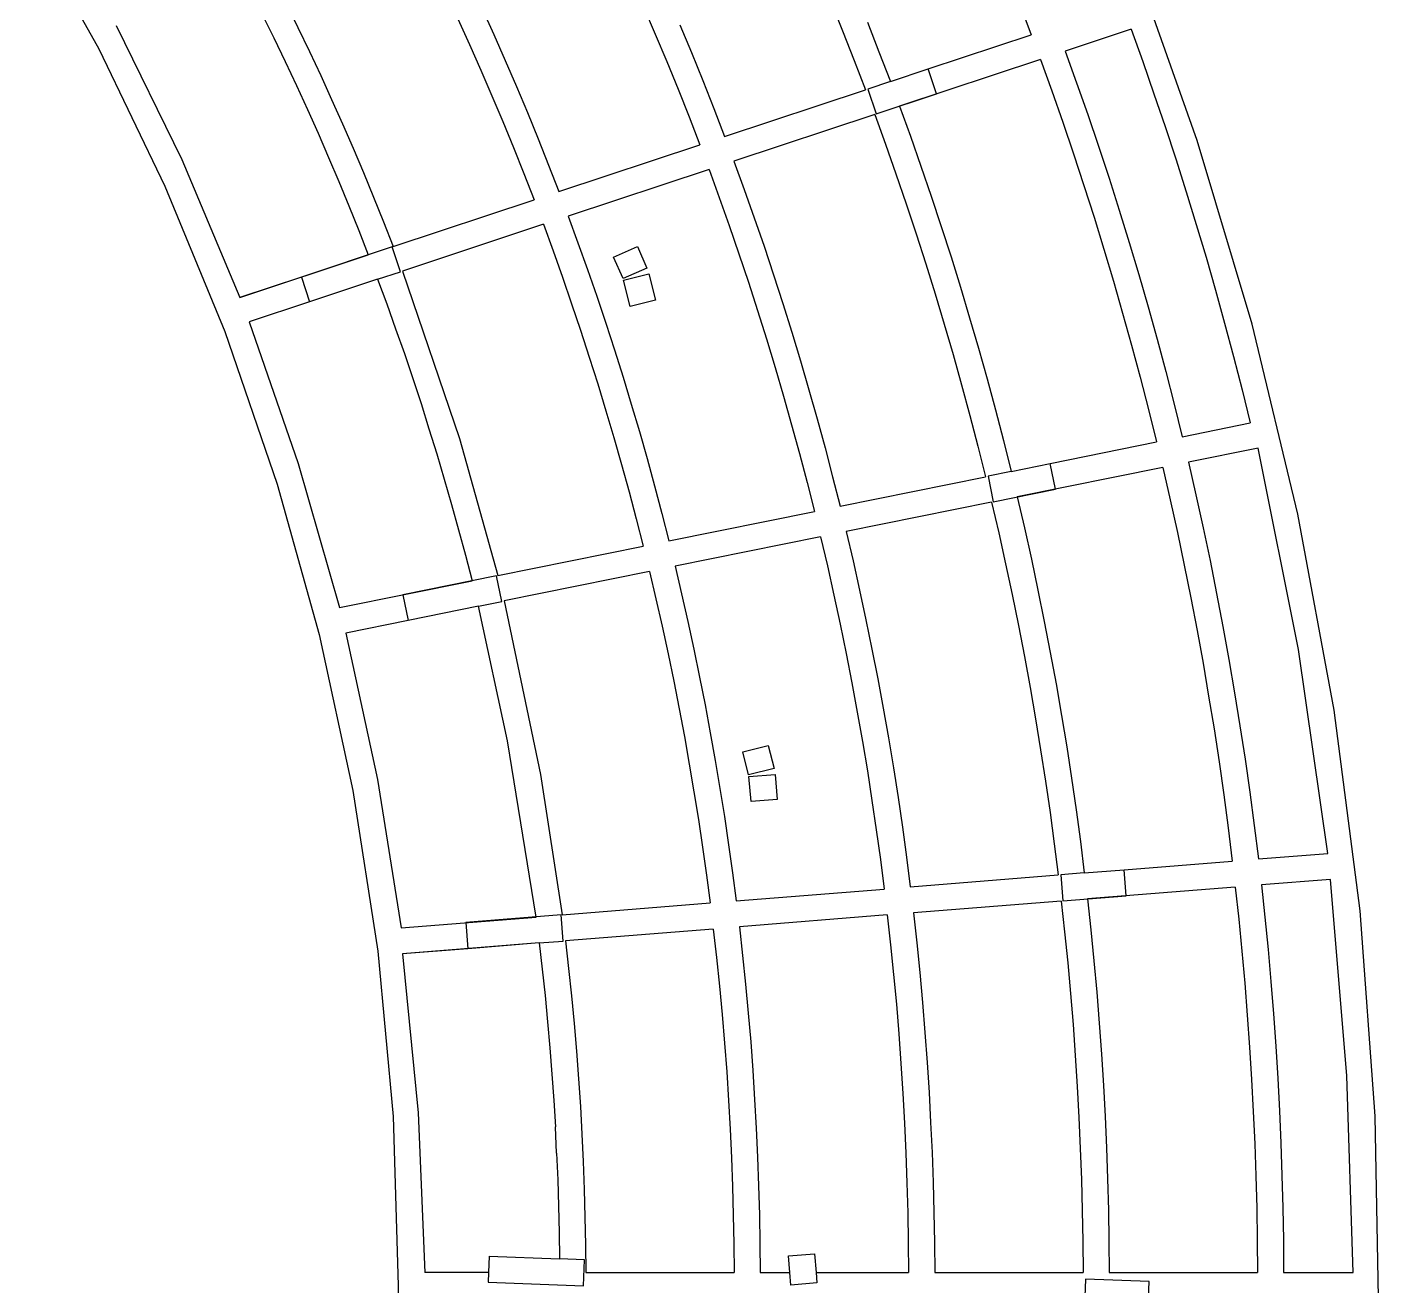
# Model space of a CAD drawing. Extents: x -27280 to 27280, y -16671 to 16671.
# Drawn here: x 6926 to 8786, y 12234 to 13966 of the extents above; entities that cross this region are included whole.
import ezdxf

# ---------------------------------------------------------------- set-up
doc = ezdxf.new("R2010")
doc.units = 0
doc.header["$MEASUREMENT"] = 0
doc.layers.get('0').update_dxf_attribs({"linetype": 'CONTINUOUS'})

msp = doc.modelspace()

# ---------------------------------------------------------------- linework, layer by layer
for p, q in [((6926.4, 14114), (7025, 13936.1)), ((8536.2, 13809.6), (8449.8, 14052.7)), ((7282.8, 13998.2), (7298.9, 13965.4)), ((7552.3, 13991), (7568.4, 13955.5)), ((7774.5, 13993.9), (7790.6, 13956.2)), ((8032, 14000.9), (8048.3, 13960.6)), ((8291.4, 13998.1), (8307.8, 13955.2)), ((7048.8, 13968.2), (7139.1, 13783.6)), ((7249.9, 13983.4), (7265.9, 13951)), ((7519, 13977.2), (7535, 13942.1)), ((7824.4, 13968.9), (7840.3, 13930.7)), ((8082.3, 13972.6), (8098.3, 13931.8)), ((7265.9, 13951), (7281.6, 13918.3)), ((7298.9, 13965.4), (7314.8, 13932.4)), ((7568.4, 13955.5), (7584.2, 13919.9)), ((7790.6, 13956.2), (7806.5, 13918.3)), ((8048.3, 13960.6), (8064.3, 13920.1)), ((8166.2, 13908.2), (8307.8, 13955.2)), ((8445.1, 13962.8), (8354.5, 13932.7)), ((8445.1, 13962.8), (8461.1, 13918.4)), ((7025, 13936.1), (7116.1, 13747)), ((7314.8, 13932.4), (7330.3, 13899.3)), ((7535, 13942.1), (7550.6, 13906.8)), ((7840.3, 13930.7), (7855.9, 13892.3)), ((8098.3, 13931.8), (8114, 13890.9)), ((8354.5, 13932.7), (8370.2, 13889.2)), ((7281.6, 13918.3), (7296.9, 13885.6)), ((7584.2, 13919.9), (7599.6, 13884.1)), ((7806.5, 13918.3), (7822, 13880.3)), ((8064.3, 13920.1), (8079.8, 13879.5)), ((8320.3, 13921.4), (8126.6, 13857.1)), ((8320.3, 13921.4), (8335.9, 13878.2)), ((8461.1, 13918.4), (8476.6, 13873.9)), ((7330.3, 13899.3), (7345.4, 13866.1)), ((7550.6, 13906.8), (7565.9, 13871.3)), ((7855.9, 13892.3), (7871.2, 13853.8)), ((8114, 13890.9), (8166.2, 13908.2)), ((8177.5, 13874), (8166.2, 13908.2)), ((8166.2, 13908.2), (8166.2, 13908.2)), ((7296.9, 13885.6), (7312, 13852.7)), ((7599.6, 13884.1), (7614.7, 13848.2)), ((7822, 13880.3), (7837.1, 13842.2)), ((7886, 13815.2), (8079.8, 13879.5)), ((8114, 13890.9), (8083.2, 13880.6)), ((8083.2, 13880.6), (8094.5, 13846.5)), ((8094.5, 13846.5), (8177.5, 13874)), ((8335.9, 13878.2), (8351.1, 13835)), ((8370.2, 13889.2), (8385.5, 13845.6)), ((8476.6, 13873.9), (8491.8, 13829.2)), ((7345.4, 13866.1), (7360.3, 13832.7)), ((7565.9, 13871.3), (7580.9, 13835.8)), ((8126.6, 13857.1), (8141.5, 13815.9)), ((7312, 13852.7), (7326.7, 13819.7)), ((7614.7, 13848.2), (7629.5, 13812.1)), ((7837.1, 13842.2), (7851.8, 13803.9)), ((7871.2, 13853.8), (7886, 13815.2)), ((8092.4, 13845.8), (7898.7, 13781.5)), ((8092.4, 13845.8), (8107.2, 13804.9)), ((8385.5, 13845.6), (8400.3, 13801.9)), ((7326.7, 13819.7), (7341.2, 13786.5)), ((7360.3, 13832.7), (7374.9, 13799.2)), ((7580.9, 13835.8), (7595.5, 13800)), ((8351.1, 13835), (8365.8, 13791.5)), ((8491.8, 13829.2), (8506.5, 13784.4)), ((7595.5, 13800), (7609.8, 13764.2)), ((7629.5, 13812.1), (7643.9, 13775.9)), ((7658, 13739.5), (7851.8, 13803.9)), ((8107.2, 13804.9), (8121.7, 13763.9)), ((8141.5, 13815.9), (8156.1, 13774.6)), ((8400.3, 13801.9), (8414.8, 13758)), ((8611.5, 13557), (8536.2, 13809.6)), ((7139.1, 13783.6), (7219, 13593.9)), ((7341.2, 13786.5), (7355.3, 13753.2)), ((7374.9, 13799.2), (7389.1, 13765.6)), ((7898.7, 13781.5), (7912.9, 13742.6)), ((8365.8, 13791.5), (8380.2, 13748)), ((8506.5, 13784.4), (8520.8, 13739.4)), ((7389.1, 13765.6), (7403.1, 13731.8)), ((7609.8, 13764.2), (7623.8, 13728.2)), ((7643.9, 13775.9), (7658, 13739.5)), ((7864.5, 13770.1), (7670.7, 13705.8)), ((7864.5, 13770.1), (7878.6, 13731.6)), ((8121.7, 13763.9), (8135.7, 13722.8)), ((8156.1, 13774.6), (8170.3, 13733.1)), ((7116.1, 13747), (7198.4, 13547.2)), ((7355.3, 13753.2), (7369.1, 13719.8)), ((8380.2, 13748), (8394.1, 13704.3)), ((8414.8, 13758), (8428.9, 13713.9)), ((7403.1, 13731.8), (7416.7, 13697.9)), ((7430, 13663.9), (7623.8, 13728.2)), ((7878.6, 13731.6), (7892.3, 13692.9)), ((7912.9, 13742.6), (7926.7, 13703.5)), ((8170.3, 13733.1), (8184, 13691.5)), ((8520.8, 13739.4), (8534.7, 13694.3)), ((7369.1, 13719.8), (7382.6, 13686.2)), ((8135.7, 13722.8), (8149.4, 13681.6)), ((8428.9, 13713.9), (8442.5, 13669.7)), ((7416.7, 13697.9), (7430, 13663.9)), ((7636.6, 13694.5), (7442.8, 13630.2)), ((7636.6, 13694.5), (7649.9, 13658.2)), ((7670.7, 13705.8), (7684.2, 13669.2)), ((7892.3, 13692.9), (7905.6, 13654.1)), ((7926.7, 13703.5), (7940.2, 13664.4)), ((8184, 13691.5), (8197.4, 13649.8)), ((8394.1, 13704.3), (8407.7, 13660.5)), ((8534.7, 13694.3), (8548.2, 13649.1)), ((7382.6, 13686.2), (7395.8, 13652.5)), ((7684.2, 13669.2), (7697.3, 13632.5)), ((8149.4, 13681.6), (8162.7, 13640.2)), ((8442.5, 13669.7), (8455.7, 13625.5)), ((7219, 13593.9), (7395.8, 13652.5)), ((7428.5, 13663.4), (7303.7, 13622)), ((7439.9, 13629.2), (7428.5, 13663.4)), ((7649.9, 13658.2), (7662.9, 13621.8)), ((7733.1, 13649.4), (7766.1, 13663.9)), ((7766.1, 13663.9), (7779.1, 13634.3)), ((7905.6, 13654.1), (7918.6, 13615.1)), ((7940.2, 13664.4), (7953.3, 13625.1)), ((8407.7, 13660.5), (8420.8, 13616.5)), ((7697.3, 13632.5), (7710, 13595.6)), ((7746.2, 13619.8), (7733.1, 13649.4)), ((7779.1, 13634.3), (7746.2, 13619.8)), ((8162.7, 13640.2), (8175.6, 13598.7)), ((8197.4, 13649.8), (8210.4, 13608)), ((8548.2, 13649.1), (8561.2, 13603.7)), ((7303.7, 13622), (7219, 13593.9)), ((7303.7, 13622), (7315, 13587.8)), ((7408.6, 13618.9), (7315, 13587.8)), ((7408.6, 13618.9), (7439.9, 13629.2)), ((7408.6, 13618.9), (7421.2, 13584.9)), ((7442.8, 13630.2), (7521.2, 13399.7)), ((7662.9, 13621.8), (7675.5, 13585.3)), ((7747, 13617.5), (7781.9, 13626.3)), ((7756.1, 13581.3), (7747, 13617.5)), ((7781.9, 13626.3), (7791, 13590.2)), ((7918.6, 13615.1), (7931.3, 13576.1)), ((7953.3, 13625.1), (7966, 13585.7)), ((8420.8, 13616.5), (8433.5, 13572.5)), ((8455.7, 13625.5), (8468.5, 13581)), ((7710, 13595.6), (7722.5, 13558.6)), ((8175.6, 13598.7), (8188.1, 13557.1)), ((8210.4, 13608), (8223, 13566)), ((8561.2, 13603.7), (8573.8, 13558.3)), ((7315, 13587.8), (7231.9, 13560.2)), ((7315, 13587.8), (7315, 13587.8)), ((7421.2, 13584.9), (7433.4, 13550.8)), ((7675.5, 13585.3), (7687.8, 13548.7)), ((7791, 13590.2), (7756.1, 13581.3)), ((7966, 13585.7), (7978.4, 13546.2)), ((8468.5, 13581), (8480.9, 13536.5)), ((7231.9, 13560.2), (7299.3, 13365.6)), ((7722.5, 13558.6), (7734.5, 13521.6)), ((7931.3, 13576.1), (7943.5, 13536.9)), ((8223, 13566), (8235.2, 13523.9)), ((8433.5, 13572.5), (8445.8, 13528.3)), ((8573.8, 13558.3), (8586, 13512.7)), ((7198.4, 13547.2), (7270.6, 13336.9)), ((7433.4, 13550.8), (7445.4, 13516.6)), ((7687.8, 13548.7), (7699.8, 13511.9)), ((7978.4, 13546.2), (7990.3, 13506.5)), ((8188.1, 13557.1), (8200.2, 13515.3)), ((8674.6, 13295.7), (8611.5, 13557)), ((7734.5, 13521.6), (7746.3, 13484.4)), ((7943.5, 13536.9), (7955.4, 13497.6)), ((8235.2, 13523.9), (8247.1, 13481.7)), ((8445.8, 13528.3), (8457.7, 13484)), ((8480.9, 13536.5), (8492.9, 13491.8)), ((7445.4, 13516.6), (7457, 13482.2)), ((7699.8, 13511.9), (7711.4, 13475.1)), ((7990.3, 13506.5), (8002, 13466.8)), ((8200.2, 13515.3), (8212, 13473.5)), ((8586, 13512.7), (8597.8, 13467)), ((7746.3, 13484.4), (7757.6, 13447)), ((7955.4, 13497.6), (7967, 13458.2)), ((8457.7, 13484), (8469.2, 13439.6)), ((8492.9, 13491.8), (8504.4, 13447.1)), ((7457, 13482.2), (7468.3, 13447.8)), ((7711.4, 13475.1), (7722.7, 13438.1)), ((8002, 13466.8), (8013.2, 13426.9)), ((8212, 13473.5), (8223.3, 13431.5)), ((8247.1, 13481.7), (8258.5, 13439.4)), ((8597.8, 13467), (8609.1, 13421.2)), ((7468.3, 13447.8), (7479.3, 13413.3)), ((7757.6, 13447), (7768.7, 13409.6)), ((7967, 13458.2), (7978.1, 13418.7)), ((8504.4, 13447.1), (8515.5, 13402.2)), ((7722.7, 13438.1), (7733.7, 13401.1)), ((8223.3, 13431.5), (8234.3, 13389.5)), ((8258.5, 13439.4), (8269.5, 13397)), ((8469.2, 13439.6), (8480.2, 13395.1)), ((7479.3, 13413.3), (7490, 13378.6)), ((7768.7, 13409.6), (7779.3, 13372.1)), ((7978.1, 13418.7), (7988.9, 13379.1)), ((8013.2, 13426.9), (8024.1, 13387)), ((8515.5, 13402.2), (8609.1, 13421.2)), ((7521.2, 13399.7), (7573.8, 13211.3)), ((7733.7, 13401.1), (7744.3, 13363.9)), ((8269.5, 13397), (8280.1, 13354.5)), ((8334, 13365.4), (8480.2, 13395.1)), ((7490, 13378.6), (7500.3, 13343.9)), ((7779.3, 13372.1), (7789.7, 13334.5)), ((7988.9, 13379.1), (7999.3, 13339.4)), ((8024.1, 13387), (8034.6, 13346.9)), ((8234.3, 13389.5), (8244.8, 13347.3)), ((8620.1, 13386.7), (8523.9, 13367.2)), ((8675.6, 13109.5), (8620.1, 13386.7)), ((7299.3, 13365.6), (7356, 13167.1)), ((7744.3, 13363.9), (7754.5, 13326.6)), ((8280.1, 13354.5), (8248.3, 13348)), ((8280.1, 13354.5), (8334, 13365.4)), ((8488.6, 13360), (8288.6, 13319.5)), ((8341.2, 13330.1), (8334, 13365.4)), ((8334, 13365.4), (8334, 13365.4)), ((8488.6, 13360), (8498.9, 13315.3)), ((8523.9, 13367.2), (8534.2, 13322.2)), ((7270.6, 13336.9), (7328.2, 13130)), ((7500.3, 13343.9), (7510.3, 13309.1)), ((7789.7, 13334.5), (7799.6, 13296.8)), ((7999.3, 13339.4), (8009.4, 13299.6)), ((8034.6, 13346.9), (8044.7, 13306.7)), ((8044.7, 13306.7), (8244.8, 13347.3)), ((8248.3, 13348), (8255.4, 13312.8)), ((7754.5, 13326.6), (7764.4, 13289.3)), ((8255.4, 13312.8), (8341.2, 13330.1)), ((8288.6, 13319.5), (8298.4, 13276.8)), ((8534.2, 13322.2), (8544.2, 13277)), ((7510.3, 13309.1), (7520.1, 13274.2)), ((7809.3, 13259), (8009.4, 13299.6)), ((8253.3, 13312.3), (8053.2, 13271.7)), ((8253.3, 13312.3), (8263.1, 13270)), ((8498.9, 13315.3), (8508.8, 13270.6)), ((7764.4, 13289.3), (7773.9, 13251.8)), ((7799.6, 13296.8), (7809.3, 13259)), ((8724.5, 13026.3), (8674.6, 13295.7)), ((7520.1, 13274.2), (7529.4, 13239.2)), ((8017.9, 13264.6), (7817.8, 13224)), ((8017.9, 13264.6), (8027.3, 13224.6)), ((8053.2, 13271.7), (8062.6, 13231.4)), ((8263.1, 13270), (8272.5, 13227.6)), ((8298.4, 13276.8), (8307.9, 13234)), ((8508.8, 13270.6), (8518.2, 13225.7)), ((8544.2, 13277), (8553.7, 13231.8)), ((7573.8, 13211.3), (7773.9, 13251.8)), ((7529.4, 13239.2), (7538.5, 13204.1)), ((7817.8, 13224), (7826.8, 13186)), ((8027.3, 13224.6), (8036.2, 13184.5)), ((8062.6, 13231.4), (8071.7, 13191)), ((8272.5, 13227.6), (8281.5, 13185.1)), ((8307.9, 13234), (8317, 13191.2)), ((8518.2, 13225.7), (8527.2, 13180.8)), ((8553.7, 13231.8), (8562.8, 13186.5)), ((7572.3, 13210.9), (7443.4, 13184.8)), ((7579.5, 13175.7), (7572.3, 13210.9)), ((7782.5, 13216.9), (7582.5, 13176.3)), ((7782.5, 13216.9), (7791.4, 13179.2)), ((7356, 13167.1), (7538.5, 13204.1)), ((7826.8, 13186), (7835.4, 13148)), ((8071.7, 13191), (8080.4, 13150.5)), ((8317, 13191.2), (8325.7, 13148.2)), ((8562.8, 13186.5), (8571.5, 13141.1)), ((7443.4, 13184.8), (7450.6, 13149.5)), ((7547.2, 13169.1), (7450.6, 13149.5)), ((7547.2, 13169.1), (7579.5, 13175.7)), ((7587.5, 12984), (7547.2, 13169.1)), ((7582.5, 13176.3), (7632.8, 12937.4)), ((7791.4, 13179.2), (7800, 13141.5)), ((8036.2, 13184.5), (8044.9, 13144.4)), ((8281.5, 13185.1), (8290.2, 13142.5)), ((8527.2, 13180.8), (8535.9, 13135.7)), ((7450.6, 13149.5), (7364.7, 13132.1)), ((8080.4, 13150.5), (8088.7, 13109.9)), ((7328.2, 13130), (7374.6, 12915.5)), ((7364.7, 13132.1), (7408.4, 12930.6)), ((7800, 13141.5), (7808.2, 13103.7)), ((7835.4, 13148), (7843.7, 13109.8)), ((8044.9, 13144.4), (8053.1, 13104.2)), ((8290.2, 13142.5), (8298.4, 13099.8)), ((8325.7, 13148.2), (8334, 13105.2)), ((8535.9, 13135.7), (8544.1, 13090.6)), ((8571.5, 13141.1), (8579.7, 13095.7)), ((7808.2, 13103.7), (7816, 13065.9)), ((7843.7, 13109.8), (7851.6, 13071.6)), ((8053.1, 13104.2), (8061, 13063.9)), ((8088.7, 13109.9), (8096.6, 13069.3)), ((8298.4, 13099.8), (8306.3, 13057.1)), ((8334, 13105.2), (8341.9, 13062.1)), ((8579.7, 13095.7), (8587.5, 13050.1)), ((8715.6, 12829.1), (8675.6, 13109.5)), ((8544.1, 13090.6), (8551.8, 13045.4)), ((7816, 13065.9), (7823.5, 13028)), ((7851.6, 13071.6), (7859.1, 13033.4)), ((8061, 13063.9), (8068.4, 13023.5)), ((8096.6, 13069.3), (8104.1, 13028.6)), ((8306.3, 13057.1), (8313.7, 13014.3)), ((8341.9, 13062.1), (8349.4, 13018.9)), ((8551.8, 13045.4), (8559.2, 13000.2)), ((8587.5, 13050.1), (8594.9, 13004.5)), ((7823.5, 13028), (7830.6, 12990)), ((7859.1, 13033.4), (7866.3, 12995)), ((8068.4, 13023.5), (8075.6, 12983.1)), ((8104.1, 13028.6), (8111.3, 12987.8)), ((8349.4, 13018.9), (8356.5, 12975.7)), ((8760.2, 12749.8), (8724.5, 13026.3)), ((8313.7, 13014.3), (8320.7, 12971.4)), ((8559.2, 13000.2), (8566.1, 12954.9)), ((8594.9, 13004.5), (8601.9, 12958.8)), ((7626.5, 12741.5), (7587.5, 12984)), ((7830.6, 12990), (7837.4, 12951.9)), ((7866.3, 12995), (7873.1, 12956.6)), ((8075.6, 12983.1), (8082.3, 12942.6)), ((8111.3, 12987.8), (8118.1, 12946.9)), ((7911, 12968.8), (7945.9, 12977.6)), ((7919, 12937), (7911, 12968.8)), ((7945.9, 12977.6), (7953.9, 12945.8)), ((8320.7, 12971.4), (8327.4, 12928.4)), ((8356.5, 12975.7), (8363.2, 12932.4)), ((7837.4, 12951.9), (7843.8, 12913.8)), ((7873.1, 12956.6), (7879.6, 12918.1)), ((7953.9, 12945.8), (7919, 12937)), ((8118.1, 12946.9), (8124.5, 12906)), ((8566.1, 12954.9), (8572.6, 12909.5)), ((8601.9, 12958.8), (8608.4, 12913.1)), ((7408.4, 12930.6), (7440.9, 12726.6)), ((7632.8, 12937.4), (7662.4, 12744.4)), ((7919.4, 12934.6), (7955.3, 12937.6)), ((7922.3, 12900.2), (7919.4, 12934.6)), ((7955.3, 12937.6), (7958.2, 12903.1)), ((8082.3, 12942.6), (8088.7, 12902)), ((8327.4, 12928.4), (8333.6, 12885.4)), ((8363.2, 12932.4), (8369.5, 12889.1)), ((7374.6, 12915.5), (7408.7, 12694.3)), ((7843.8, 12913.8), (7849.9, 12875.6)), ((7879.6, 12918.1), (7885.7, 12879.6)), ((8572.6, 12909.5), (8578.7, 12864)), ((8608.4, 12913.1), (8614.6, 12867.3)), ((7958.2, 12903.1), (7922.3, 12900.2)), ((8088.7, 12902), (8094.6, 12861.4)), ((8124.5, 12906), (8130.5, 12865)), ((8369.5, 12889.1), (8375.3, 12845.6)), ((7849.9, 12875.6), (7855.6, 12837.4)), ((7885.7, 12879.6), (7891.5, 12841)), ((8333.6, 12885.4), (8339.5, 12842.4)), ((8094.6, 12861.4), (8100.2, 12820.8)), ((8130.5, 12865), (8136.1, 12824)), ((8578.7, 12864), (8584.3, 12818.5)), ((8614.6, 12867.3), (8620.2, 12821.4)), ((7855.6, 12837.4), (7861, 12799.1)), ((7891.5, 12841), (7896.9, 12802.4)), ((8339.5, 12842.4), (8344.9, 12799.3)), ((8375.3, 12845.6), (8380.8, 12802.2)), ((8100.2, 12820.8), (8105.5, 12780)), ((8136.1, 12824), (8141.4, 12782.9)), ((8435.6, 12806.6), (8584.3, 12818.5)), ((8620.2, 12821.4), (8715.6, 12829.1)), ((7861, 12799.1), (7866, 12760.8)), ((7896.9, 12802.4), (7901.9, 12763.7)), ((8141.4, 12782.9), (8344.9, 12799.3)), ((8380.8, 12802.2), (8348.4, 12799.6)), ((8348.4, 12799.6), (8351.3, 12763.7)), ((8380.8, 12802.2), (8435.6, 12806.6)), ((8438.5, 12770.7), (8435.6, 12806.6)), ((8435.6, 12806.6), (8435.6, 12806.6)), ((7901.9, 12763.7), (8105.5, 12780)), ((8588.5, 12782.7), (8385, 12766.4)), ((8588.5, 12782.7), (8593.2, 12738.7)), ((8719.4, 12793.3), (8624.4, 12785.6)), ((8624.4, 12785.6), (8629.1, 12741.4)), ((8742.1, 12523.2), (8719.4, 12793.3)), ((7662.4, 12744.4), (7866, 12760.8)), ((8349.1, 12763.5), (8145.6, 12747.1)), ((8349.1, 12763.5), (8353.7, 12721.1)), ((8351.3, 12763.7), (8438.5, 12770.7)), ((8385, 12766.4), (8389.7, 12723.7)), ((7440.9, 12726.6), (7626.5, 12741.5)), ((7660.9, 12744.3), (7529.8, 12733.8)), ((7663.7, 12708.4), (7660.9, 12744.3)), ((8109.7, 12744.3), (7906.3, 12727.9)), ((8109.7, 12744.3), (8114.3, 12703.4)), ((8145.6, 12747.1), (8150.2, 12706.1)), ((8629.1, 12741.4), (8633.5, 12697)), ((8781, 12467.4), (8760.2, 12749.8)), ((7529.8, 12733.8), (7532.6, 12697.9)), ((7870.4, 12725), (7666.9, 12708.7)), ((7870.4, 12725), (7874.8, 12685.8)), ((7906.3, 12727.9), (7910.7, 12688.4)), ((8353.7, 12721.1), (8358, 12678.6)), ((8389.7, 12723.7), (8393.9, 12681)), ((8593.2, 12738.7), (8597.5, 12694.6)), ((7631, 12705.8), (7442.8, 12690.7)), ((7631, 12705.8), (7532.6, 12697.9)), ((7631, 12705.8), (7663.7, 12708.4)), ((7631, 12705.8), (7635.1, 12669.7)), ((7666.9, 12708.7), (7671.2, 12670.8)), ((8114.3, 12703.4), (8118.4, 12662.6)), ((8150.2, 12706.1), (8154.3, 12665)), ((7408.7, 12694.3), (7429.8, 12467.1)), ((7532.6, 12697.9), (7442.8, 12690.7)), ((7442.8, 12690.7), (7464.5, 12472.1)), ((7874.8, 12685.8), (7878.8, 12646.5)), ((7910.7, 12688.4), (7914.8, 12648.9)), ((8597.5, 12694.6), (8601.5, 12650.5)), ((8633.5, 12697), (8637.4, 12652.7)), ((7635.1, 12669.7), (7638.9, 12633.6)), ((7671.2, 12670.8), (7675.2, 12632.9)), ((8154.3, 12665), (8158.1, 12623.8)), ((8358, 12678.6), (8361.8, 12636.1)), ((8393.9, 12681), (8397.8, 12638.3)), ((7878.8, 12646.5), (7882.5, 12607.2)), ((7914.8, 12648.9), (7918.5, 12609.4)), ((8118.4, 12662.6), (8122.2, 12621.7)), ((8601.5, 12650.5), (8605, 12606.4)), ((8637.4, 12652.7), (8641, 12608.3)), ((7638.9, 12633.6), (7642.4, 12597.5)), ((7675.2, 12632.9), (7678.8, 12595)), ((8361.8, 12636.1), (8365.3, 12593.6)), ((8397.8, 12638.3), (8401.2, 12595.5)), ((7918.5, 12609.4), (7921.8, 12569.8)), ((8122.2, 12621.7), (8125.6, 12580.7)), ((8158.1, 12623.8), (8161.5, 12582.7)), ((7642.4, 12597.5), (7645.6, 12561.3)), ((7678.8, 12595), (7682, 12557)), ((7882.5, 12607.2), (7885.8, 12567.9)), ((8365.3, 12593.6), (8368.4, 12551)), ((8401.2, 12595.5), (8404.3, 12552.7)), ((8605, 12606.4), (8608.1, 12562.2)), ((8641, 12608.3), (8644.1, 12563.9)), ((8125.6, 12580.7), (8128.6, 12539.8)), ((8161.5, 12582.7), (8164.5, 12541.4)), ((7645.6, 12561.3), (7648.4, 12525.1)), ((7682, 12557), (7684.9, 12519)), ((7885.8, 12567.9), (7888.8, 12528.5)), ((7921.8, 12569.8), (7924.7, 12530.2)), ((8608.1, 12562.2), (8610.9, 12518)), ((8644.1, 12563.9), (8646.9, 12519.5)), ((8128.6, 12539.8), (8131.2, 12498.8)), ((8164.5, 12541.4), (8167.2, 12500.2)), ((8368.4, 12551), (8371, 12508.4)), ((8404.3, 12552.7), (8407, 12509.8)), ((7648.4, 12525.1), (7650.9, 12488.9)), ((7684.9, 12519), (7687.5, 12481)), ((7888.8, 12528.5), (7891.3, 12489.1)), ((7924.7, 12530.2), (7927.3, 12490.6)), ((8610.9, 12518), (8613.2, 12473.8)), ((8646.9, 12519.5), (8649.2, 12475)), ((8750.4, 12252.5), (8742.1, 12523.2)), ((8131.2, 12498.8), (8133.4, 12457.8)), ((8167.2, 12500.2), (8169.4, 12459)), ((8371, 12508.4), (8373.3, 12465.8)), ((8407, 12509.8), (8409.3, 12467)), ((7650.9, 12488.9), (7653.1, 12452.6)), ((7687.5, 12481), (7689.6, 12442.9)), ((7891.3, 12489.1), (7893.5, 12449.7)), ((7927.3, 12490.6), (7929.5, 12450.9)), ((7429.8, 12467.1), (7437, 12234.7)), ((7464.5, 12472.1), (7473.5, 12252.5)), ((8373.3, 12465.8), (8375.2, 12423.1)), ((8409.3, 12467), (8411.2, 12424.1)), ((8613.2, 12473.8), (8615.2, 12429.6)), ((8649.2, 12475), (8651.2, 12430.5)), ((8786.1, 12180.6), (8781, 12467.4)), ((7654.9, 12416.4), (7653.1, 12452.6)), ((7689.6, 12442.9), (7691.4, 12404.9)), ((7893.5, 12449.7), (7895.4, 12410.3)), ((7929.5, 12450.9), (7931.4, 12411.3)), ((8133.4, 12457.8), (8135.3, 12416.7)), ((8169.4, 12459), (8171.3, 12417.7)), ((8375.2, 12423.1), (8376.8, 12380.5)), ((8411.2, 12424.1), (8412.8, 12381.2)), ((8615.2, 12429.6), (8616.7, 12385.3)), ((8651.2, 12430.5), (8652.7, 12386)), ((7654.9, 12416.4), (7656.4, 12380.1)), ((7691.4, 12404.9), (7692.9, 12366.8)), ((7895.4, 12410.3), (7896.8, 12370.9)), ((7931.4, 12411.3), (7932.8, 12371.6)), ((8135.3, 12416.7), (8136.8, 12375.7)), ((8171.3, 12417.7), (8172.8, 12376.4)), ((8652.7, 12386), (8653.9, 12341.5)), ((7656.4, 12380.1), (7657.5, 12343.8)), ((7896.8, 12370.9), (7897.9, 12331.4)), ((7932.8, 12371.6), (7933.9, 12331.9)), ((8136.8, 12375.7), (8137.9, 12334.6)), ((8172.8, 12376.4), (8173.9, 12335.1)), ((8376.8, 12380.5), (8377.9, 12337.8)), ((8412.8, 12381.2), (8413.9, 12338.3)), ((8616.7, 12385.3), (8617.9, 12341)), ((7692.9, 12366.8), (7693.9, 12328.7)), ((7657.5, 12343.8), (7658.4, 12307.5)), ((7897.9, 12331.4), (7898.6, 12291.9)), ((7933.9, 12331.9), (7934.6, 12292.2)), ((8137.9, 12334.6), (8138.6, 12293.5)), ((8173.9, 12335.1), (8174.6, 12293.8)), ((8377.9, 12337.8), (8378.6, 12295.2)), ((8413.9, 12338.3), (8414.6, 12295.4)), ((8617.9, 12341), (8618.6, 12296.8)), ((8653.9, 12341.5), (8654.6, 12297)), ((7693.9, 12328.7), (7694.6, 12290.6)), ((7658.4, 12307.5), (7658.8, 12271.2)), ((8138.6, 12293.5), (8139, 12252.5)), ((8174.6, 12293.8), (8175, 12252.5)), ((8378.6, 12295.2), (8379, 12252.5)), ((8414.6, 12295.4), (8415, 12252.5)), ((8618.6, 12296.8), (8619, 12252.5)), ((8654.6, 12297), (8655, 12252.5)), ((7561.9, 12275), (7561, 12252.5)), ((7561.9, 12275), (7658.8, 12271.2)), ((7694.6, 12290.6), (7695, 12252.5)), ((7898.6, 12291.9), (7899, 12252.5)), ((7934.6, 12292.2), (7935, 12252.5)), ((7973.7, 12275.2), (8009.6, 12278.2)), ((7975.6, 12252.5), (7973.7, 12275.2)), ((8009.6, 12278.2), (8011.7, 12252.5)), ((7693.3, 12269.9), (7658.8, 12271.2)), ((7691.9, 12233.9), (7693.3, 12269.9)), ((7561, 12252.5), (7473.5, 12252.5)), ((7561, 12252.5), (7560.5, 12239)), ((7560.5, 12239), (7691.9, 12233.9)), ((7695, 12252.5), (7899, 12252.5)), ((7935, 12252.5), (7975.6, 12252.5)), ((7977, 12235.1), (7975.6, 12252.5)), ((8012.9, 12238), (7977, 12235.1)), ((8011.7, 12252.5), (8012.9, 12238)), ((8011.7, 12252.5), (8139, 12252.5)), ((8175, 12252.5), (8379, 12252.5)), ((8382.5, 12243.2), (8381.1, 12207.2)), ((8470, 12239.8), (8382.5, 12243.2)), ((8415, 12252.5), (8619, 12252.5)), ((8469, 12216.5), (8470, 12239.8)), ((8655, 12252.5), (8750.4, 12252.5)), ((7437, 12234.7), (7431.1, 12024.9))]:
    msp.add_line(p, q)

doc.saveas('drawing.dxf')
